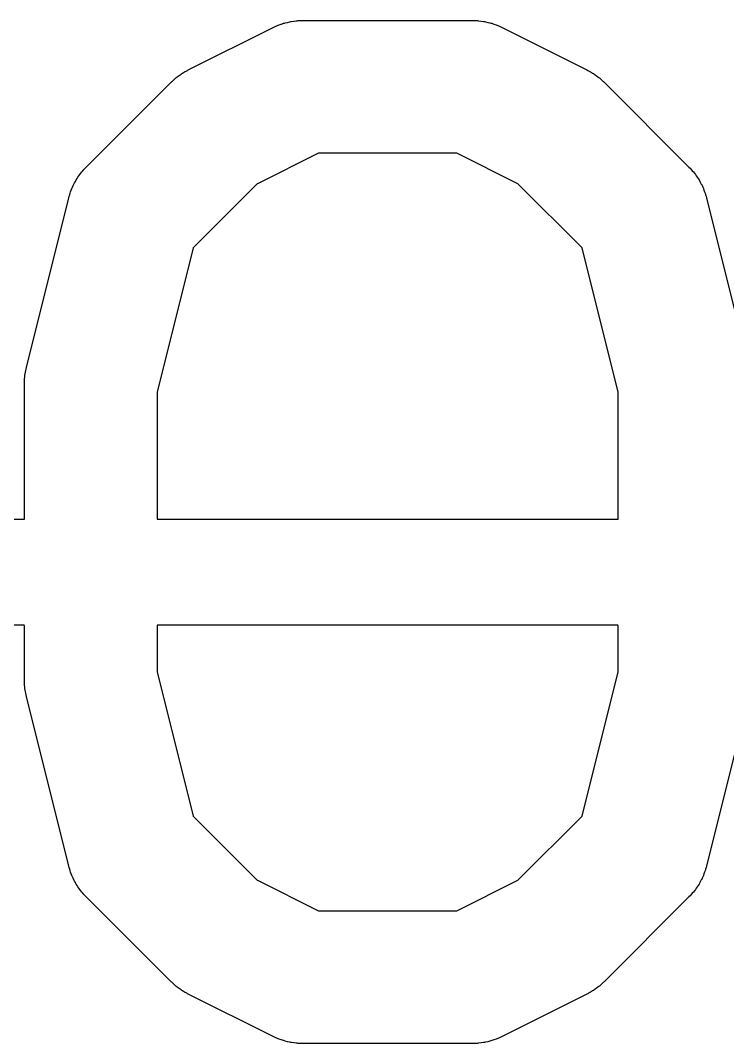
# Model space of a CAD drawing. Header units: metres. Extents: x 89 to 153, y -105 to 4.
# Drawn here: x 109.178 to 109.972, y -103.129 to -101.98 of the extents above; entities that cross this region are included whole.
import ezdxf

# ---------------------------------------------------------------- set-up
doc = ezdxf.new("R2010")
doc.units = ezdxf.units.M

msp = doc.modelspace()

# ---------------------------------------------------------------- linework, layer by layer
for points in [[(108.9038, -102.5405), (109.1823, -102.5405), (109.1824, -102.5405), (109.1824, -102.5405), (109.1824, -102.5405), (109.1824, -102.5405), (109.1824, -102.5405), (109.1824, -102.5405), (109.1824, -102.5405), (109.1824, -102.5405), (109.1824, -102.5405), (109.1824, -102.5405), (109.1824, -102.5405), (109.1824, -102.5405), (109.1824, -102.5405), (109.1825, -102.5405), (109.1825, -102.5405), (109.1825, -102.5405), (109.1825, -102.5405), (109.1825, -102.5404), (109.1825, -102.5404), (109.1825, -102.5404), (109.1825, -102.5404), (109.1825, -102.5404), (109.1825, -102.5404), (109.1825, -102.5404), (109.1825, -102.5404), (109.1825, -102.5404), (109.1826, -102.5404), (109.1826, -102.5404), (109.1826, -102.5404), (109.1826, -102.5404), (109.1826, -102.5404), (109.1826, -102.5404), (109.1826, -102.5404), (109.1826, -102.5404), (109.1826, -102.5404), (109.1826, -102.5404), (109.1826, -102.5404), (109.1826, -102.5404), (109.1826, -102.5404), (109.1826, -102.5404), (109.1827, -102.5404), (109.1827, -102.5404), (109.1827, -102.5404), (109.1827, -102.5403), (109.1827, -102.5403), (109.1827, -102.5403), (109.1827, -102.5403), (109.1827, -102.5403), (109.1827, -102.5403), (109.1827, -102.5403), (109.1827, -102.5403), (109.1827, -102.5403), (109.1827, -102.5403), (109.1827, -102.5403), (109.1827, -102.5403), (109.1827, -102.5403), (109.1827, -102.5403), (109.1827, -102.5403), (109.1828, -102.5403), (109.1828, -102.5402), (109.1828, -102.5402), (109.1828, -102.5402), (109.1828, -102.5402), (109.1828, -102.5402), (109.1828, -102.5402), (109.1828, -102.5402), (109.1828, -102.5402), (109.1828, -102.5402), (109.1828, -102.5402), (109.1828, -102.5402), (109.1828, -102.5402), (109.1828, -102.5402), (109.1828, -102.5402), (109.1828, -102.5401), (109.1828, -102.5401), (109.1828, -102.5401), (109.1828, -102.5401), (109.1828, -102.5401), (109.1828, -102.5401), (109.1828, -102.5401), (109.1828, -102.5401), (109.1828, -102.5401), (109.1828, -102.5401), (109.1828, -102.5401), (109.1828, -102.5401), (109.1828, -102.5401), (109.1828, -102.54), (109.1828, -102.54), (109.1828, -102.54), (109.1828, -102.54), (109.1828, -102.54), (109.1828, -102.54), (109.1828, -102.54), (109.1828, -102.54), (109.1828, -102.54), (109.1828, -102.54), (109.1828, -102.54), (109.1828, -102.3882), (109.1829, -102.3864), (109.1829, -102.3863), (109.1829, -102.3863), (109.1829, -102.3863), (109.1829, -102.3863), (109.1829, -102.3863), (109.1829, -102.3863), (109.1829, -102.3845), (109.1831, -102.3827), (109.1831, -102.3827), (109.1831, -102.3827), (109.1831, -102.3827), (109.1831, -102.3827), (109.1831, -102.3827), (109.1831, -102.3827), (109.1832, -102.3808), (109.1835, -102.3791), (109.1835, -102.3791), (109.1835, -102.3791), (109.1835, -102.3791), (109.1835, -102.379), (109.1835, -102.379), (109.1835, -102.379), (109.1836, -102.3772), (109.184, -102.3754), (109.184, -102.3754), (109.184, -102.3754), (109.184, -102.3754), (109.184, -102.3754), (109.184, -102.3754), (109.184, -102.3754), (109.1843, -102.3736), (109.1847, -102.3719), (109.1847, -102.3719), (109.1847, -102.3719), (109.1847, -102.3719), (109.1847, -102.3718), (109.1847, -102.3718), (109.1847, -102.3718), (109.1851, -102.3701), (109.2327, -102.1796), (109.2332, -102.1778), (109.2332, -102.1778), (109.2332, -102.1778), (109.2332, -102.1778), (109.2332, -102.1778), (109.2332, -102.1778), (109.2332, -102.1778), (109.2337, -102.176), (109.2343, -102.1743), (109.2343, -102.1743), (109.2343, -102.1743), (109.2343, -102.1743), (109.2343, -102.1743), (109.2343, -102.1743), (109.2343, -102.1743), (109.2348, -102.1726), (109.2355, -102.1709), (109.2355, -102.1709), (109.2355, -102.1709), (109.2355, -102.1709), (109.2355, -102.1709), (109.2355, -102.1709), (109.2355, -102.1709), (109.2361, -102.1692), (109.2369, -102.1675), (109.2369, -102.1675), (109.2369, -102.1675), (109.2369, -102.1675), (109.2369, -102.1675), (109.2369, -102.1675), (109.2369, -102.1675), (109.2376, -102.1658), (109.2385, -102.1642), (109.2385, -102.1642), (109.2385, -102.1642), (109.2385, -102.1642), (109.2385, -102.1642), (109.2385, -102.1642), (109.2385, -102.1642), (109.2393, -102.1625), (109.2402, -102.161), (109.2402, -102.161), (109.2402, -102.161), (109.2402, -102.161), (109.2402, -102.161), (109.2402, -102.161), (109.2402, -102.161), (109.2411, -102.1594), (109.2421, -102.1579), (109.2421, -102.1579), (109.2421, -102.1579), (109.2421, -102.1578), (109.2421, -102.1578), (109.2421, -102.1578), (109.2421, -102.1578), (109.243, -102.1563), (109.2441, -102.1548), (109.2441, -102.1548), (109.2441, -102.1548), (109.2441, -102.1548), (109.2441, -102.1548), (109.2441, -102.1548), (109.2441, -102.1548), (109.2451, -102.1533), (109.2463, -102.1519), (109.2463, -102.1519), (109.2463, -102.1519), (109.2463, -102.1519), (109.2463, -102.1519), (109.2463, -102.1519), (109.2463, -102.1519), (109.2474, -102.1504), (109.2486, -102.1491), (109.2486, -102.1491), (109.2486, -102.1491), (109.2486, -102.149), (109.2486, -102.149), (109.2486, -102.149), (109.2486, -102.149), (109.2497, -102.1476), (109.251, -102.1463), (109.251, -102.1463), (109.251, -102.1463), (109.2511, -102.1463), (109.2511, -102.1463), (109.2511, -102.1463), (109.2511, -102.1463), (109.2523, -102.145), (109.3475, -102.0497), (109.3483, -102.0491), (109.3483, -102.0491), (109.3483, -102.0491), (109.3483, -102.0491), (109.3483, -102.0491), (109.3483, -102.049), (109.3483, -102.049), (109.3483, -102.049), (109.349, -102.0483), (109.351, -102.0466), (109.351, -102.0466), (109.351, -102.0466), (109.351, -102.0466), (109.351, -102.0466), (109.351, -102.0466), (109.351, -102.0466), (109.353, -102.0448), (109.3538, -102.0442), (109.3538, -102.0442), (109.3538, -102.0442), (109.3538, -102.0442), (109.3538, -102.0442), (109.3538, -102.0442), (109.3538, -102.0442), (109.3538, -102.0442), (109.3545, -102.0436), (109.3567, -102.042), (109.3567, -102.042), (109.3567, -102.042), (109.3567, -102.042), (109.3567, -102.042), (109.3567, -102.042), (109.3567, -102.042), (109.3588, -102.0405), (109.3597, -102.04), (109.3597, -102.0399), (109.3597, -102.0399), (109.3597, -102.0399), (109.3597, -102.0399), (109.3597, -102.0399), (109.3597, -102.0399), (109.3597, -102.0399), (109.3605, -102.0394), (109.3628, -102.0381), (109.3628, -102.0381), (109.3628, -102.0381), (109.3628, -102.0381), (109.3628, -102.0381), (109.3628, -102.0381), (109.3628, -102.0381), (109.3651, -102.0367), (109.366, -102.0363), (109.366, -102.0363), (109.366, -102.0363), (109.366, -102.0363), (109.366, -102.0363), (109.366, -102.0363), (109.366, -102.0363), (109.366, -102.0363), (109.3669, -102.0358), (109.4621, -101.9882), (109.4646, -101.9871), (109.4646, -101.9871), (109.4646, -101.9871), (109.4646, -101.9871), (109.4646, -101.9871), (109.4646, -101.9871), (109.4646, -101.9871), (109.467, -101.986), (109.4679, -101.9856), (109.4679, -101.9856), (109.4679, -101.9856), (109.4679, -101.9856), (109.4679, -101.9856), (109.4679, -101.9856), (109.4679, -101.9856), (109.4679, -101.9856), (109.4688, -101.9852), (109.4713, -101.9844), (109.4713, -101.9844), (109.4713, -101.9844), (109.4713, -101.9844), (109.4714, -101.9844), (109.4714, -101.9844), (109.4714, -101.9844), (109.4738, -101.9835), (109.4748, -101.9832), (109.4748, -101.9832), (109.4748, -101.9832), (109.4748, -101.9832), (109.4748, -101.9832), (109.4748, -101.9832), (109.4748, -101.9832), (109.4748, -101.9832), (109.4758, -101.9829), (109.4784, -101.9824), (109.4784, -101.9824), (109.4784, -101.9824), (109.4784, -101.9824), (109.4784, -101.9824), (109.4784, -101.9824), (109.4784, -101.9824), (109.4809, -101.9817), (109.4819, -101.9816), (109.4819, -101.9816), (109.4819, -101.9816), (109.4819, -101.9816), (109.4819, -101.9816), (109.4819, -101.9816), (109.4819, -101.9816), (109.482, -101.9816), (109.4829, -101.9813), (109.4855, -101.981), (109.4856, -101.981), (109.4856, -101.981), (109.4856, -101.981), (109.4856, -101.981), (109.4856, -101.981), (109.4856, -101.981), (109.4882, -101.9806), (109.4892, -101.9806), (109.4892, -101.9806), (109.4892, -101.9806), (109.4892, -101.9806), (109.4892, -101.9806), (109.4892, -101.9806), (109.4892, -101.9806), (109.4892, -101.9806), (109.4902, -101.9805), (109.4928, -101.9804), (109.4928, -101.9804), (109.4928, -101.9804), (109.4928, -101.9804), (109.4928, -101.9804), (109.4928, -101.9804), (109.4928, -101.9804), (109.4955, -101.9803), (109.6859, -101.9803), (109.6886, -101.9804), (109.6886, -101.9804), (109.6886, -101.9804), (109.6886, -101.9804), (109.6886, -101.9804), (109.6886, -101.9804), (109.6886, -101.9804), (109.6912, -101.9805), (109.6922, -101.9806), (109.6922, -101.9806), (109.6922, -101.9806), (109.6922, -101.9806), (109.6922, -101.9806), (109.6923, -101.9806), (109.6923, -101.9806), (109.6923, -101.9806), (109.6933, -101.9806), (109.6959, -101.981), (109.6959, -101.981), (109.6959, -101.981), (109.6959, -101.981), (109.6959, -101.981), (109.6959, -101.981), (109.6959, -101.981), (109.6985, -101.9813), (109.6995, -101.9816), (109.6995, -101.9816), (109.6995, -101.9816), (109.6995, -101.9816), (109.6995, -101.9816), (109.6995, -101.9816), (109.6995, -101.9816), (109.6995, -101.9816), (109.7005, -101.9817), (109.7031, -101.9824), (109.7031, -101.9824), (109.7031, -101.9824), (109.7031, -101.9824), (109.7031, -101.9824), (109.7031, -101.9824), (109.7031, -101.9824), (109.7056, -101.9829), (109.7066, -101.9832), (109.7066, -101.9832), (109.7066, -101.9832), (109.7066, -101.9832), (109.7066, -101.9832), (109.7066, -101.9832), (109.7066, -101.9832), (109.7066, -101.9832), (109.7076, -101.9835), (109.7101, -101.9844), (109.7101, -101.9844), (109.7101, -101.9844), (109.7101, -101.9844), (109.7101, -101.9844), (109.7101, -101.9844), (109.7101, -101.9844), (109.7126, -101.9852), (109.7135, -101.9856), (109.7135, -101.9856), (109.7135, -101.9856), (109.7135, -101.9856), (109.7135, -101.9856), (109.7135, -101.9856), (109.7135, -101.9856), (109.7135, -101.9856), (109.7145, -101.986), (109.7169, -101.9871), (109.7169, -101.9871), (109.7169, -101.9871), (109.7169, -101.9871), (109.7169, -101.9871), (109.7169, -101.9871), (109.7169, -101.9871), (109.7193, -101.9882), (109.8145, -102.0358), (109.8154, -102.0363), (109.8154, -102.0363), (109.8154, -102.0363), (109.8154, -102.0363), (109.8154, -102.0363), (109.8154, -102.0363), (109.8154, -102.0363), (109.8154, -102.0363), (109.8163, -102.0367), (109.8186, -102.0381), (109.8186, -102.0381), (109.8186, -102.0381), (109.8186, -102.0381), (109.8186, -102.0381), (109.8186, -102.0381), (109.8186, -102.0381), (109.8209, -102.0394), (109.8217, -102.0399), (109.8217, -102.0399), (109.8217, -102.0399), (109.8217, -102.0399), (109.8217, -102.0399), (109.8217, -102.0399), (109.8217, -102.0399), (109.8217, -102.04), (109.8226, -102.0405), (109.8247, -102.042), (109.8247, -102.042), (109.8247, -102.042), (109.8247, -102.042), (109.8247, -102.042), (109.8247, -102.042), (109.8247, -102.042), (109.8269, -102.0436), (109.8276, -102.0442), (109.8277, -102.0442), (109.8277, -102.0442), (109.8277, -102.0442), (109.8277, -102.0442), (109.8277, -102.0442), (109.8277, -102.0442), (109.8277, -102.0442), (109.8285, -102.0448), (109.8304, -102.0466), (109.8304, -102.0466), (109.8304, -102.0466), (109.8304, -102.0466), (109.8304, -102.0466), (109.8304, -102.0466), (109.8304, -102.0466), (109.8324, -102.0483), (109.8331, -102.049), (109.8331, -102.049), (109.8331, -102.049), (109.8331, -102.0491), (109.8331, -102.0491), (109.8331, -102.0491), (109.8331, -102.0491), (109.8332, -102.0491), (109.8339, -102.0497), (109.9291, -102.145), (109.9304, -102.1463), (109.9304, -102.1463), (109.9304, -102.1463), (109.9304, -102.1463), (109.9304, -102.1463), (109.9304, -102.1463), (109.9304, -102.1463), (109.9317, -102.1476), (109.9328, -102.149), (109.9328, -102.149), (109.9328, -102.149), (109.9328, -102.149), (109.9328, -102.1491), (109.9328, -102.1491), (109.9328, -102.1491), (109.934, -102.1504), (109.9351, -102.1519), (109.9351, -102.1519), (109.9351, -102.1519), (109.9351, -102.1519), (109.9351, -102.1519), (109.9351, -102.1519), (109.9352, -102.1519), (109.9363, -102.1533), (109.9373, -102.1548), (109.9373, -102.1548), (109.9373, -102.1548), (109.9373, -102.1548), (109.9373, -102.1548), (109.9373, -102.1548), (109.9373, -102.1548), (109.9384, -102.1563), (109.9393, -102.1578), (109.9393, -102.1578), (109.9393, -102.1578), (109.9394, -102.1578), (109.9394, -102.1579), (109.9394, -102.1579), (109.9394, -102.1579), (109.9404, -102.1594), (109.9412, -102.161), (109.9412, -102.161), (109.9412, -102.161), (109.9412, -102.161), (109.9412, -102.161), (109.9412, -102.161), (109.9412, -102.161), (109.9422, -102.1625), (109.9429, -102.1642), (109.943, -102.1642), (109.943, -102.1642), (109.943, -102.1642), (109.943, -102.1642), (109.943, -102.1642), (109.943, -102.1642), (109.9438, -102.1658), (109.9445, -102.1675), (109.9445, -102.1675), (109.9445, -102.1675), (109.9445, -102.1675), (109.9445, -102.1675), (109.9445, -102.1675), (109.9445, -102.1675), (109.9453, -102.1692), (109.9459, -102.1709), (109.9459, -102.1709), (109.9459, -102.1709), (109.9459, -102.1709), (109.9459, -102.1709), (109.9459, -102.1709), (109.9459, -102.1709), (109.9466, -102.1726), (109.9471, -102.1743), (109.9471, -102.1743), (109.9471, -102.1743), (109.9471, -102.1743), (109.9471, -102.1743), (109.9471, -102.1743), (109.9471, -102.1743), (109.9478, -102.176), (109.9482, -102.1778), (109.9482, -102.1778), (109.9482, -102.1778), (109.9482, -102.1778), (109.9482, -102.1778), (109.9482, -102.1778), (109.9482, -102.1778), (109.9487, -102.1796), (109.9964, -102.3701)], [(109.3319, -102.3973), (109.3319, -102.3973), (109.3319, -102.3973), (109.3319, -102.3973), (109.3319, -102.3973), (109.3319, -102.3973), (109.3319, -102.3973), (109.3319, -102.3973), (109.3319, -102.3974), (109.3319, -102.3974), (109.3319, -102.3974), (109.3319, -102.3974), (109.3319, -102.3974), (109.3319, -102.54), (109.3319, -102.54), (109.3319, -102.54), (109.3319, -102.54), (109.3319, -102.54), (109.3319, -102.54), (109.3319, -102.54), (109.3319, -102.54), (109.3319, -102.54), (109.3319, -102.54), (109.3319, -102.54), (109.3319, -102.5401), (109.3319, -102.5401), (109.3319, -102.5401), (109.3319, -102.5401), (109.3319, -102.5401), (109.3319, -102.5401), (109.3319, -102.5401), (109.3319, -102.5401), (109.3319, -102.5401), (109.3319, -102.5401), (109.3319, -102.5401), (109.3319, -102.5401), (109.332, -102.5401), (109.332, -102.5402), (109.332, -102.5402), (109.332, -102.5402), (109.332, -102.5402), (109.332, -102.5402), (109.332, -102.5402), (109.332, -102.5402), (109.332, -102.5402), (109.332, -102.5402), (109.332, -102.5402), (109.332, -102.5402), (109.332, -102.5402), (109.332, -102.5402), (109.332, -102.5402), (109.332, -102.5403), (109.332, -102.5403), (109.332, -102.5403), (109.332, -102.5403), (109.332, -102.5403), (109.332, -102.5403), (109.332, -102.5403), (109.332, -102.5403), (109.332, -102.5403), (109.3321, -102.5403), (109.3321, -102.5403), (109.3321, -102.5403), (109.3321, -102.5403), (109.3321, -102.5403), (109.3321, -102.5403), (109.3321, -102.5403), (109.3321, -102.5404), (109.3321, -102.5404), (109.3321, -102.5404), (109.3321, -102.5404), (109.3321, -102.5404), (109.3321, -102.5404), (109.3321, -102.5404), (109.3321, -102.5404), (109.3322, -102.5404), (109.3322, -102.5404), (109.3322, -102.5404), (109.3322, -102.5404), (109.3322, -102.5404), (109.3322, -102.5404), (109.3322, -102.5404), (109.3322, -102.5404), (109.3322, -102.5404), (109.3322, -102.5404), (109.3322, -102.5404), (109.3322, -102.5404), (109.3322, -102.5404), (109.3323, -102.5404), (109.3323, -102.5404), (109.3323, -102.5404), (109.3323, -102.5404), (109.3323, -102.5404), (109.3323, -102.5405), (109.3323, -102.5405), (109.3323, -102.5405), (109.3323, -102.5405), (109.3323, -102.5405), (109.3323, -102.5405), (109.3323, -102.5405), (109.3323, -102.5405), (109.3323, -102.5405), (109.3324, -102.5405), (109.3324, -102.5405), (109.3324, -102.5405), (109.3324, -102.5405), (109.3324, -102.5405), (109.3324, -102.5405), (109.3324, -102.5405), (109.3324, -102.5405), (109.3324, -102.5405), (109.849, -102.5405), (109.849, -102.5405), (109.849, -102.5405), (109.849, -102.5405), (109.849, -102.5405), (109.849, -102.5405), (109.8491, -102.5405), (109.8491, -102.5405), (109.8491, -102.5405), (109.8491, -102.5405), (109.8491, -102.5405), (109.8491, -102.5405), (109.8491, -102.5405), (109.8491, -102.5405), (109.8491, -102.5405), (109.8491, -102.5405), (109.8491, -102.5405), (109.8491, -102.5405), (109.8492, -102.5404), (109.8492, -102.5404), (109.8492, -102.5404), (109.8492, -102.5404), (109.8492, -102.5404), (109.8492, -102.5404), (109.8492, -102.5404), (109.8492, -102.5404), (109.8492, -102.5404), (109.8492, -102.5404), (109.8492, -102.5404), (109.8492, -102.5404), (109.8492, -102.5404), (109.8492, -102.5404), (109.8493, -102.5404), (109.8493, -102.5404), (109.8493, -102.5404), (109.8493, -102.5404), (109.8493, -102.5404), (109.8493, -102.5404), (109.8493, -102.5404), (109.8493, -102.5404), (109.8493, -102.5404), (109.8493, -102.5404), (109.8493, -102.5404), (109.8493, -102.5404), (109.8493, -102.5403), (109.8493, -102.5403), (109.8493, -102.5403), (109.8494, -102.5403), (109.8494, -102.5403), (109.8494, -102.5403), (109.8494, -102.5403), (109.8494, -102.5403), (109.8494, -102.5403), (109.8494, -102.5403), (109.8494, -102.5403), (109.8494, -102.5403), (109.8494, -102.5403), (109.8494, -102.5403), (109.8494, -102.5403), (109.8494, -102.5403), (109.8494, -102.5402), (109.8494, -102.5402), (109.8494, -102.5402), (109.8494, -102.5402), (109.8494, -102.5402), (109.8494, -102.5402), (109.8495, -102.5402), (109.8495, -102.5402), (109.8495, -102.5402), (109.8495, -102.5402), (109.8495, -102.5402), (109.8495, -102.5402), (109.8495, -102.5402), (109.8495, -102.5402), (109.8495, -102.5401), (109.8495, -102.5401), (109.8495, -102.5401), (109.8495, -102.5401), (109.8495, -102.5401), (109.8495, -102.5401), (109.8495, -102.5401), (109.8495, -102.5401), (109.8495, -102.5401), (109.8495, -102.5401), (109.8495, -102.5401), (109.8495, -102.5401), (109.8495, -102.5401), (109.8495, -102.54), (109.8495, -102.54), (109.8495, -102.54), (109.8495, -102.54), (109.8495, -102.54), (109.8495, -102.54), (109.8495, -102.54), (109.8495, -102.54), (109.8495, -102.54), (109.8495, -102.54), (109.8495, -102.54), (109.8495, -102.3974), (109.8495, -102.3974), (109.8495, -102.3974), (109.8495, -102.3974), (109.8495, -102.3974), (109.8495, -102.3973), (109.8495, -102.3973), (109.8495, -102.3973), (109.8495, -102.3973), (109.8495, -102.3973), (109.8495, -102.3973), (109.8495, -102.3973), (109.8495, -102.3973), (109.8495, -102.3973), (109.8092, -102.2359), (109.8092, -102.2359), (109.8092, -102.2359), (109.8092, -102.2359), (109.8092, -102.2359), (109.8091, -102.2359), (109.8091, -102.2359), (109.8091, -102.2359), (109.8091, -102.2359), (109.8091, -102.2359), (109.8091, -102.2359), (109.8091, -102.2358), (109.8091, -102.2358), (109.8091, -102.2358), (109.8091, -102.2358), (109.8091, -102.2358), (109.8091, -102.2358), (109.8091, -102.2358), (109.8091, -102.2358), (109.8091, -102.2358), (109.8091, -102.2358), (109.8091, -102.2358), (109.8091, -102.2358), (109.8091, -102.2358), (109.8091, -102.2358), (109.8091, -102.2358), (109.8091, -102.2357), (109.8091, -102.2357), (109.8091, -102.2357), (109.8091, -102.2357), (109.8091, -102.2357), (109.8091, -102.2357), (109.809, -102.2357), (109.809, -102.2357), (109.809, -102.2357), (109.809, -102.2357), (109.809, -102.2357), (109.809, -102.2357), (109.7371, -102.1638), (109.7371, -102.1637), (109.7371, -102.1637), (109.7371, -102.1637), (109.7371, -102.1637), (109.7371, -102.1637), (109.7371, -102.1637), (109.7371, -102.1637), (109.737, -102.1637), (109.737, -102.1637), (109.737, -102.1637), (109.737, -102.1637), (109.737, -102.1637), (109.737, -102.1637), (109.737, -102.1637), (109.737, -102.1637), (109.737, -102.1637), (109.737, -102.1637), (109.737, -102.1637), (109.737, -102.1637), (109.6685, -102.1294), (109.6685, -102.1294), (109.6685, -102.1294), (109.6684, -102.1294), (109.6684, -102.1294), (109.6684, -102.1294), (109.6684, -102.1294), (109.6684, -102.1294), (109.6684, -102.1294), (109.6684, -102.1294), (109.6684, -102.1294), (109.6684, -102.1294), (109.6684, -102.1294), (109.6684, -102.1294), (109.6684, -102.1294), (109.6684, -102.1294), (109.6684, -102.1294), (109.6683, -102.1294), (109.6683, -102.1294), (109.6683, -102.1294), (109.6683, -102.1294), (109.6683, -102.1294), (109.6683, -102.1294), (109.6683, -102.1294), (109.6683, -102.1294), (109.6683, -102.1294), (109.6683, -102.1294), (109.6683, -102.1294), (109.6683, -102.1294), (109.6682, -102.1294), (109.6682, -102.1294), (109.6682, -102.1294), (109.5132, -102.1294), (109.5132, -102.1294), (109.5132, -102.1294), (109.5132, -102.1294), (109.5132, -102.1294), (109.5132, -102.1294), (109.5131, -102.1294), (109.5131, -102.1294), (109.5131, -102.1294), (109.5131, -102.1294), (109.5131, -102.1294), (109.5131, -102.1294), (109.5131, -102.1294), (109.5131, -102.1294), (109.5131, -102.1294), (109.5131, -102.1294), (109.5131, -102.1294), (109.5131, -102.1294), (109.5131, -102.1294), (109.5131, -102.1294), (109.513, -102.1294), (109.513, -102.1294), (109.513, -102.1294), (109.513, -102.1294), (109.513, -102.1294), (109.513, -102.1294), (109.513, -102.1294), (109.513, -102.1294), (109.513, -102.1294), (109.513, -102.1294), (109.513, -102.1294), (109.513, -102.1294), (109.4445, -102.1637), (109.4445, -102.1637), (109.4445, -102.1637), (109.4444, -102.1637), (109.4444, -102.1637), (109.4444, -102.1637), (109.4444, -102.1637), (109.4444, -102.1637), (109.4444, -102.1637), (109.4444, -102.1637), (109.4444, -102.1637), (109.4444, -102.1637), (109.4444, -102.1637), (109.4444, -102.1637), (109.4444, -102.1637), (109.4444, -102.1637), (109.4444, -102.1637), (109.4443, -102.1637), (109.4443, -102.1637), (109.4443, -102.1638), (109.3724, -102.2357), (109.3724, -102.2357), (109.3724, -102.2357), (109.3724, -102.2357), (109.3724, -102.2357), (109.3724, -102.2357), (109.3724, -102.2357), (109.3724, -102.2357), (109.3724, -102.2357), (109.3724, -102.2357), (109.3724, -102.2357), (109.3724, -102.2357), (109.3723, -102.2358), (109.3723, -102.2358), (109.3723, -102.2358), (109.3723, -102.2358), (109.3723, -102.2358), (109.3723, -102.2358), (109.3723, -102.2358), (109.3723, -102.2358), (109.3723, -102.2358), (109.3723, -102.2358), (109.3723, -102.2358), (109.3723, -102.2358), (109.3723, -102.2358), (109.3723, -102.2358), (109.3723, -102.2358), (109.3723, -102.2359), (109.3723, -102.2359), (109.3723, -102.2359), (109.3723, -102.2359), (109.3723, -102.2359), (109.3723, -102.2359), (109.3723, -102.2359), (109.3723, -102.2359), (109.3723, -102.2359), (109.3723, -102.2359), (109.3723, -102.2359), (109.3319, -102.3973), (109.3319, -102.3973)], [(109.9964, -102.7396), (109.9487, -102.93), (109.9482, -102.9318), (109.9482, -102.9318), (109.9482, -102.9318), (109.9482, -102.9318), (109.9482, -102.9318), (109.9482, -102.9318), (109.9482, -102.9318), (109.9478, -102.9336), (109.9471, -102.9353), (109.9471, -102.9353), (109.9471, -102.9353), (109.9471, -102.9353), (109.9471, -102.9353), (109.9471, -102.9353), (109.9471, -102.9353), (109.9466, -102.937), (109.9459, -102.9387), (109.9459, -102.9387), (109.9459, -102.9387), (109.9459, -102.9387), (109.9459, -102.9388), (109.9459, -102.9388), (109.9459, -102.9388), (109.9453, -102.9405), (109.9445, -102.9421), (109.9445, -102.9421), (109.9445, -102.9421), (109.9445, -102.9421), (109.9445, -102.9421), (109.9445, -102.9421), (109.9445, -102.9421), (109.9438, -102.9438), (109.943, -102.9454), (109.943, -102.9454), (109.943, -102.9454), (109.943, -102.9454), (109.943, -102.9454), (109.943, -102.9454), (109.9429, -102.9454), (109.9422, -102.9471), (109.9412, -102.9486), (109.9412, -102.9486), (109.9412, -102.9486), (109.9412, -102.9487), (109.9412, -102.9487), (109.9412, -102.9487), (109.9412, -102.9487), (109.9404, -102.9503), (109.9394, -102.9518), (109.9394, -102.9518), (109.9394, -102.9518), (109.9394, -102.9518), (109.9393, -102.9518), (109.9393, -102.9518), (109.9393, -102.9518), (109.9384, -102.9534), (109.9373, -102.9548), (109.9373, -102.9548), (109.9373, -102.9548), (109.9373, -102.9548), (109.9373, -102.9548), (109.9373, -102.9548), (109.9373, -102.9548), (109.9363, -102.9563), (109.9352, -102.9578), (109.9351, -102.9578), (109.9351, -102.9578), (109.9351, -102.9578), (109.9351, -102.9578), (109.9351, -102.9578), (109.9351, -102.9578), (109.934, -102.9592), (109.9328, -102.9606), (109.9328, -102.9606), (109.9328, -102.9606), (109.9328, -102.9606), (109.9328, -102.9606), (109.9328, -102.9606), (109.9328, -102.9606), (109.9317, -102.962), (109.9304, -102.9633), (109.9304, -102.9633), (109.9304, -102.9633), (109.9304, -102.9633), (109.9304, -102.9633), (109.9304, -102.9633), (109.9304, -102.9633), (109.9291, -102.9647), (109.8339, -103.0599), (109.8332, -103.0606), (109.8331, -103.0606), (109.8331, -103.0606), (109.8331, -103.0606), (109.8331, -103.0606), (109.8331, -103.0606), (109.8331, -103.0606), (109.8331, -103.0606), (109.8324, -103.0613), (109.8304, -103.063), (109.8304, -103.063), (109.8304, -103.063), (109.8304, -103.063), (109.8304, -103.063), (109.8304, -103.063), (109.8304, -103.063), (109.8285, -103.0648), (109.8277, -103.0654), (109.8277, -103.0654), (109.8277, -103.0654), (109.8277, -103.0654), (109.8277, -103.0654), (109.8277, -103.0654), (109.8277, -103.0654), (109.8276, -103.0654), (109.8269, -103.0661), (109.8247, -103.0676), (109.8247, -103.0676), (109.8247, -103.0676), (109.8247, -103.0676), (109.8247, -103.0676), (109.8247, -103.0676), (109.8247, -103.0676), (109.8226, -103.0692), (109.8217, -103.0697), (109.8217, -103.0697), (109.8217, -103.0697), (109.8217, -103.0697), (109.8217, -103.0697), (109.8217, -103.0697), (109.8217, -103.0697), (109.8217, -103.0697), (109.8209, -103.0703), (109.8186, -103.0716), (109.8186, -103.0716), (109.8186, -103.0716), (109.8186, -103.0716), (109.8186, -103.0716), (109.8186, -103.0716), (109.8186, -103.0716), (109.8163, -103.0729), (109.8154, -103.0734), (109.8154, -103.0734), (109.8154, -103.0734), (109.8154, -103.0734), (109.8154, -103.0734), (109.8154, -103.0734), (109.8154, -103.0734), (109.8154, -103.0734), (109.8145, -103.0739), (109.7193, -103.1215), (109.7169, -103.1225), (109.7169, -103.1226), (109.7169, -103.1226), (109.7169, -103.1226), (109.7169, -103.1226), (109.7169, -103.1226), (109.7169, -103.1226), (109.7145, -103.1237), (109.7135, -103.124), (109.7135, -103.124), (109.7135, -103.124), (109.7135, -103.124), (109.7135, -103.124), (109.7135, -103.124), (109.7135, -103.124), (109.7135, -103.124), (109.7126, -103.1244), (109.7101, -103.1253), (109.7101, -103.1253), (109.7101, -103.1253), (109.7101, -103.1253), (109.7101, -103.1253), (109.7101, -103.1253), (109.7101, -103.1253), (109.7076, -103.1261), (109.7066, -103.1264), (109.7066, -103.1264), (109.7066, -103.1264), (109.7066, -103.1264), (109.7066, -103.1264), (109.7066, -103.1264), (109.7066, -103.1264), (109.7066, -103.1264), (109.7056, -103.1267), (109.7031, -103.1273), (109.7031, -103.1273), (109.7031, -103.1273), (109.7031, -103.1273), (109.7031, -103.1273), (109.7031, -103.1273), (109.7031, -103.1273), (109.7005, -103.1279), (109.6995, -103.1281), (109.6995, -103.1281), (109.6995, -103.1281), (109.6995, -103.1281), (109.6995, -103.1281), (109.6995, -103.1281), (109.6995, -103.1281), (109.6995, -103.1281), (109.6985, -103.1283), (109.6959, -103.1286), (109.6959, -103.1286), (109.6959, -103.1286), (109.6959, -103.1286), (109.6959, -103.1286), (109.6959, -103.1286), (109.6959, -103.1286), (109.6933, -103.129), (109.6923, -103.129), (109.6923, -103.129), (109.6923, -103.129), (109.6922, -103.129), (109.6922, -103.129), (109.6922, -103.129), (109.6922, -103.129), (109.6922, -103.129), (109.6912, -103.1292), (109.6886, -103.1292), (109.6886, -103.1292), (109.6886, -103.1292), (109.6886, -103.1292), (109.6886, -103.1292), (109.6886, -103.1292), (109.6886, -103.1292), (109.6859, -103.1294), (109.4955, -103.1294), (109.4928, -103.1292), (109.4928, -103.1292), (109.4928, -103.1292), (109.4928, -103.1292), (109.4928, -103.1292), (109.4928, -103.1292), (109.4928, -103.1292), (109.4902, -103.1292), (109.4892, -103.129), (109.4892, -103.129), (109.4892, -103.129), (109.4892, -103.129), (109.4892, -103.129), (109.4892, -103.129), (109.4892, -103.129), (109.4892, -103.129), (109.4882, -103.129), (109.4856, -103.1286), (109.4856, -103.1286), (109.4856, -103.1286), (109.4856, -103.1286), (109.4856, -103.1286), (109.4856, -103.1286), (109.4855, -103.1286), (109.4829, -103.1283), (109.482, -103.1281), (109.4819, -103.1281), (109.4819, -103.1281), (109.4819, -103.1281), (109.4819, -103.1281), (109.4819, -103.1281), (109.4819, -103.1281), (109.4819, -103.1281), (109.4809, -103.1279), (109.4784, -103.1273), (109.4784, -103.1273), (109.4784, -103.1273), (109.4784, -103.1273), (109.4784, -103.1273), (109.4784, -103.1273), (109.4784, -103.1273), (109.4758, -103.1267), (109.4748, -103.1264), (109.4748, -103.1264), (109.4748, -103.1264), (109.4748, -103.1264), (109.4748, -103.1264), (109.4748, -103.1264), (109.4748, -103.1264), (109.4748, -103.1264), (109.4738, -103.1261), (109.4714, -103.1253), (109.4714, -103.1253), (109.4714, -103.1253), (109.4713, -103.1253), (109.4713, -103.1253), (109.4713, -103.1253), (109.4713, -103.1253), (109.4688, -103.1244), (109.4679, -103.124), (109.4679, -103.124), (109.4679, -103.124), (109.4679, -103.124), (109.4679, -103.124), (109.4679, -103.124), (109.4679, -103.124), (109.4679, -103.124), (109.467, -103.1237), (109.4646, -103.1226), (109.4646, -103.1226), (109.4646, -103.1226), (109.4646, -103.1226), (109.4646, -103.1226), (109.4646, -103.1226), (109.4646, -103.1225), (109.4621, -103.1215), (109.3669, -103.0739), (109.366, -103.0734), (109.366, -103.0734), (109.366, -103.0734), (109.366, -103.0734), (109.366, -103.0734), (109.366, -103.0734), (109.366, -103.0734), (109.366, -103.0734), (109.3651, -103.0729), (109.3628, -103.0716), (109.3628, -103.0716), (109.3628, -103.0716), (109.3628, -103.0716), (109.3628, -103.0716), (109.3628, -103.0716), (109.3628, -103.0716), (109.3605, -103.0703), (109.3597, -103.0697), (109.3597, -103.0697), (109.3597, -103.0697), (109.3597, -103.0697), (109.3597, -103.0697), (109.3597, -103.0697), (109.3597, -103.0697), (109.3597, -103.0697), (109.3588, -103.0692), (109.3567, -103.0676), (109.3567, -103.0676), (109.3567, -103.0676), (109.3567, -103.0676), (109.3567, -103.0676), (109.3567, -103.0676), (109.3567, -103.0676), (109.3545, -103.0661), (109.3538, -103.0654), (109.3538, -103.0654), (109.3538, -103.0654), (109.3538, -103.0654), (109.3538, -103.0654), (109.3538, -103.0654), (109.3538, -103.0654), (109.3538, -103.0654), (109.353, -103.0648), (109.351, -103.063), (109.351, -103.063), (109.351, -103.063), (109.351, -103.063), (109.351, -103.063), (109.351, -103.063), (109.351, -103.063), (109.349, -103.0613), (109.3483, -103.0606), (109.3483, -103.0606), (109.3483, -103.0606), (109.3483, -103.0606), (109.3483, -103.0606), (109.3483, -103.0606), (109.3483, -103.0606), (109.3483, -103.0606), (109.3475, -103.0599), (109.2523, -102.9647), (109.2511, -102.9633), (109.2511, -102.9633), (109.2511, -102.9633), (109.2511, -102.9633), (109.251, -102.9633), (109.251, -102.9633), (109.251, -102.9633), (109.2497, -102.962), (109.2486, -102.9606), (109.2486, -102.9606), (109.2486, -102.9606), (109.2486, -102.9606), (109.2486, -102.9606), (109.2486, -102.9606), (109.2486, -102.9606), (109.2474, -102.9592), (109.2463, -102.9578), (109.2463, -102.9578), (109.2463, -102.9578), (109.2463, -102.9578), (109.2463, -102.9578), (109.2463, -102.9578), (109.2463, -102.9578), (109.2451, -102.9563), (109.2441, -102.9548), (109.2441, -102.9548), (109.2441, -102.9548), (109.2441, -102.9548), (109.2441, -102.9548), (109.2441, -102.9548), (109.2441, -102.9548), (109.243, -102.9534), (109.2421, -102.9518), (109.2421, -102.9518), (109.2421, -102.9518), (109.2421, -102.9518), (109.2421, -102.9518), (109.2421, -102.9518), (109.2421, -102.9518), (109.2411, -102.9503), (109.2402, -102.9487), (109.2402, -102.9487), (109.2402, -102.9487), (109.2402, -102.9487), (109.2402, -102.9486), (109.2402, -102.9486), (109.2402, -102.9486), (109.2393, -102.9471), (109.2385, -102.9454), (109.2385, -102.9454), (109.2385, -102.9454), (109.2385, -102.9454), (109.2385, -102.9454), (109.2385, -102.9454), (109.2385, -102.9454), (109.2376, -102.9438), (109.2369, -102.9421), (109.2369, -102.9421), (109.2369, -102.9421), (109.2369, -102.9421), (109.2369, -102.9421), (109.2369, -102.9421), (109.2369, -102.9421), (109.2361, -102.9405), (109.2355, -102.9388), (109.2355, -102.9388), (109.2355, -102.9388), (109.2355, -102.9387), (109.2355, -102.9387), (109.2355, -102.9387), (109.2355, -102.9387), (109.2348, -102.937), (109.2343, -102.9353), (109.2343, -102.9353), (109.2343, -102.9353), (109.2343, -102.9353), (109.2343, -102.9353), (109.2343, -102.9353), (109.2343, -102.9353), (109.2337, -102.9336), (109.2332, -102.9318), (109.2332, -102.9318), (109.2332, -102.9318), (109.2332, -102.9318), (109.2332, -102.9318), (109.2332, -102.9318), (109.2332, -102.9318), (109.2327, -102.93), (109.1851, -102.7396), (109.1847, -102.7378), (109.1847, -102.7378), (109.1847, -102.7378), (109.1847, -102.7378), (109.1847, -102.7378), (109.1847, -102.7378), (109.1847, -102.7378), (109.1843, -102.736), (109.184, -102.7342), (109.184, -102.7342), (109.184, -102.7342), (109.184, -102.7342), (109.184, -102.7342), (109.184, -102.7342), (109.184, -102.7342), (109.1836, -102.7324), (109.1835, -102.7306), (109.1835, -102.7306), (109.1835, -102.7306), (109.1835, -102.7306), (109.1835, -102.7306), (109.1835, -102.7306), (109.1835, -102.7306), (109.1832, -102.7288), (109.1831, -102.727), (109.1831, -102.727), (109.1831, -102.727), (109.1831, -102.7269), (109.1831, -102.7269), (109.1831, -102.7269), (109.1831, -102.7269), (109.1829, -102.7251), (109.1829, -102.7233), (109.1829, -102.7233), (109.1829, -102.7233), (109.1829, -102.7233), (109.1829, -102.7233), (109.1829, -102.7233), (109.1829, -102.7233), (109.1828, -102.7215), (109.1828, -102.66), (109.1828, -102.66), (109.1828, -102.66), (109.1828, -102.66), (109.1828, -102.66), (109.1828, -102.66), (109.1828, -102.66), (109.1828, -102.66), (109.1828, -102.66), (109.1828, -102.66), (109.1828, -102.66), (109.1828, -102.6599), (109.1828, -102.6599), (109.1828, -102.6599), (109.1828, -102.6599), (109.1828, -102.6599), (109.1828, -102.6599), (109.1828, -102.6599), (109.1828, -102.6599), (109.1828, -102.6599), (109.1828, -102.6599), (109.1828, -102.6599), (109.1828, -102.6599), (109.1828, -102.6599), (109.1828, -102.6598), (109.1828, -102.6598), (109.1828, -102.6598), (109.1828, -102.6598), (109.1828, -102.6598), (109.1828, -102.6598), (109.1828, -102.6598), (109.1828, -102.6598), (109.1828, -102.6598), (109.1828, -102.6598), (109.1828, -102.6598), (109.1828, -102.6598), (109.1828, -102.6598), (109.1828, -102.6598), (109.1828, -102.6597), (109.1827, -102.6597), (109.1827, -102.6597), (109.1827, -102.6597), (109.1827, -102.6597), (109.1827, -102.6597), (109.1827, -102.6597), (109.1827, -102.6597), (109.1827, -102.6597), (109.1827, -102.6597), (109.1827, -102.6597), (109.1827, -102.6597), (109.1827, -102.6597), (109.1827, -102.6597), (109.1827, -102.6597), (109.1827, -102.6597), (109.1827, -102.6596), (109.1827, -102.6596), (109.1827, -102.6596), (109.1826, -102.6596), (109.1826, -102.6596), (109.1826, -102.6596), (109.1826, -102.6596), (109.1826, -102.6596), (109.1826, -102.6596), (109.1826, -102.6596), (109.1826, -102.6596), (109.1826, -102.6596), (109.1826, -102.6596), (109.1826, -102.6596), (109.1826, -102.6596), (109.1826, -102.6596), (109.1826, -102.6596), (109.1825, -102.6596), (109.1825, -102.6596), (109.1825, -102.6596), (109.1825, -102.6596), (109.1825, -102.6596), (109.1825, -102.6596), (109.1825, -102.6596), (109.1825, -102.6596), (109.1825, -102.6596), (109.1825, -102.6595), (109.1825, -102.6595), (109.1825, -102.6595), (109.1825, -102.6595), (109.1824, -102.6595), (109.1824, -102.6595), (109.1824, -102.6595), (109.1824, -102.6595), (109.1824, -102.6595), (109.1824, -102.6595), (109.1824, -102.6595), (109.1824, -102.6595), (109.1824, -102.6595), (109.1824, -102.6595), (109.1824, -102.6595), (109.1824, -102.6595), (109.1824, -102.6595), (109.1823, -102.6595), (108.9038, -102.6595)], [(109.513, -102.9802), (109.513, -102.9802), (109.513, -102.9802), (109.513, -102.9802), (109.513, -102.9802), (109.513, -102.9802), (109.513, -102.9802), (109.513, -102.9803), (109.513, -102.9803), (109.513, -102.9803), (109.513, -102.9803), (109.5131, -102.9803), (109.5131, -102.9803), (109.5131, -102.9803), (109.5131, -102.9803), (109.5131, -102.9803), (109.5131, -102.9803), (109.5131, -102.9803), (109.5131, -102.9803), (109.5131, -102.9803), (109.5131, -102.9803), (109.5131, -102.9803), (109.5131, -102.9803), (109.5131, -102.9803), (109.5131, -102.9803), (109.5132, -102.9803), (109.5132, -102.9803), (109.5132, -102.9803), (109.5132, -102.9803), (109.5132, -102.9803), (109.5132, -102.9803), (109.6682, -102.9803), (109.6682, -102.9803), (109.6682, -102.9803), (109.6683, -102.9803), (109.6683, -102.9803), (109.6683, -102.9803), (109.6683, -102.9803), (109.6683, -102.9803), (109.6683, -102.9803), (109.6683, -102.9803), (109.6683, -102.9803), (109.6683, -102.9803), (109.6683, -102.9803), (109.6683, -102.9803), (109.6683, -102.9803), (109.6684, -102.9803), (109.6684, -102.9803), (109.6684, -102.9803), (109.6684, -102.9803), (109.6684, -102.9803), (109.6684, -102.9803), (109.6684, -102.9803), (109.6684, -102.9803), (109.6684, -102.9803), (109.6684, -102.9802), (109.6684, -102.9802), (109.6684, -102.9802), (109.6684, -102.9802), (109.6684, -102.9802), (109.6685, -102.9802), (109.6685, -102.9802), (109.6685, -102.9802), (109.737, -102.946), (109.737, -102.946), (109.737, -102.946), (109.737, -102.946), (109.737, -102.946), (109.737, -102.946), (109.737, -102.946), (109.737, -102.946), (109.737, -102.9459), (109.737, -102.9459), (109.737, -102.9459), (109.737, -102.9459), (109.7371, -102.9459), (109.7371, -102.9459), (109.7371, -102.9459), (109.7371, -102.9459), (109.7371, -102.9459), (109.7371, -102.9459), (109.7371, -102.9459), (109.7371, -102.9459), (109.809, -102.874), (109.809, -102.8739), (109.809, -102.8739), (109.809, -102.8739), (109.809, -102.8739), (109.809, -102.8739), (109.8091, -102.8739), (109.8091, -102.8739), (109.8091, -102.8739), (109.8091, -102.8739), (109.8091, -102.8739), (109.8091, -102.8739), (109.8091, -102.8739), (109.8091, -102.8739), (109.8091, -102.8739), (109.8091, -102.8739), (109.8091, -102.8739), (109.8091, -102.8739), (109.8091, -102.8738), (109.8091, -102.8738), (109.8091, -102.8738), (109.8091, -102.8738), (109.8091, -102.8738), (109.8091, -102.8738), (109.8091, -102.8738), (109.8091, -102.8738), (109.8091, -102.8738), (109.8091, -102.8738), (109.8091, -102.8738), (109.8091, -102.8738), (109.8091, -102.8738), (109.8091, -102.8738), (109.8091, -102.8738), (109.8092, -102.8737), (109.8092, -102.8737), (109.8092, -102.8737), (109.8092, -102.8737), (109.8092, -102.8737), (109.8495, -102.7124), (109.8495, -102.7124), (109.8495, -102.7124), (109.8495, -102.7123), (109.8495, -102.7123), (109.8495, -102.7123), (109.8495, -102.7123), (109.8495, -102.7123), (109.8495, -102.7123), (109.8495, -102.7123), (109.8495, -102.7123), (109.8495, -102.7123), (109.8495, -102.7123), (109.8495, -102.7122), (109.8495, -102.66), (109.8495, -102.66), (109.8495, -102.66), (109.8495, -102.66), (109.8495, -102.66), (109.8495, -102.66), (109.8495, -102.66), (109.8495, -102.66), (109.8495, -102.66), (109.8495, -102.66), (109.8495, -102.66), (109.8495, -102.6599), (109.8495, -102.6599), (109.8495, -102.6599), (109.8495, -102.6599), (109.8495, -102.6599), (109.8495, -102.6599), (109.8495, -102.6599), (109.8495, -102.6599), (109.8495, -102.6599), (109.8495, -102.6599), (109.8495, -102.6599), (109.8495, -102.6599), (109.8495, -102.6599), (109.8495, -102.6598), (109.8495, -102.6598), (109.8495, -102.6598), (109.8495, -102.6598), (109.8495, -102.6598), (109.8495, -102.6598), (109.8495, -102.6598), (109.8495, -102.6598), (109.8494, -102.6598), (109.8494, -102.6598), (109.8494, -102.6598), (109.8494, -102.6598), (109.8494, -102.6598), (109.8494, -102.6598), (109.8494, -102.6597), (109.8494, -102.6597), (109.8494, -102.6597), (109.8494, -102.6597), (109.8494, -102.6597), (109.8494, -102.6597), (109.8494, -102.6597), (109.8494, -102.6597), (109.8494, -102.6597), (109.8494, -102.6597), (109.8494, -102.6597), (109.8494, -102.6597), (109.8494, -102.6597), (109.8493, -102.6597), (109.8493, -102.6597), (109.8493, -102.6597), (109.8493, -102.6596), (109.8493, -102.6596), (109.8493, -102.6596), (109.8493, -102.6596), (109.8493, -102.6596), (109.8493, -102.6596), (109.8493, -102.6596), (109.8493, -102.6596), (109.8493, -102.6596), (109.8493, -102.6596), (109.8493, -102.6596), (109.8493, -102.6596), (109.8492, -102.6596), (109.8492, -102.6596), (109.8492, -102.6596), (109.8492, -102.6596), (109.8492, -102.6596), (109.8492, -102.6596), (109.8492, -102.6596), (109.8492, -102.6596), (109.8492, -102.6596), (109.8492, -102.6596), (109.8492, -102.6596), (109.8492, -102.6596), (109.8492, -102.6596), (109.8492, -102.6596), (109.8491, -102.6595), (109.8491, -102.6595), (109.8491, -102.6595), (109.8491, -102.6595), (109.8491, -102.6595), (109.8491, -102.6595), (109.8491, -102.6595), (109.8491, -102.6595), (109.8491, -102.6595), (109.8491, -102.6595), (109.8491, -102.6595), (109.8491, -102.6595), (109.849, -102.6595), (109.849, -102.6595), (109.849, -102.6595), (109.849, -102.6595), (109.849, -102.6595), (109.849, -102.6595), (109.3324, -102.6595), (109.3324, -102.6595), (109.3324, -102.6595), (109.3324, -102.6595), (109.3324, -102.6595), (109.3324, -102.6595), (109.3324, -102.6595), (109.3324, -102.6595), (109.3324, -102.6595), (109.3323, -102.6595), (109.3323, -102.6595), (109.3323, -102.6595), (109.3323, -102.6595), (109.3323, -102.6595), (109.3323, -102.6595), (109.3323, -102.6595), (109.3323, -102.6595), (109.3323, -102.6595), (109.3323, -102.6596), (109.3323, -102.6596), (109.3323, -102.6596), (109.3323, -102.6596), (109.3323, -102.6596), (109.3322, -102.6596), (109.3322, -102.6596), (109.3322, -102.6596), (109.3322, -102.6596), (109.3322, -102.6596), (109.3322, -102.6596), (109.3322, -102.6596), (109.3322, -102.6596), (109.3322, -102.6596), (109.3322, -102.6596), (109.3322, -102.6596), (109.3322, -102.6596), (109.3322, -102.6596), (109.3321, -102.6596), (109.3321, -102.6596), (109.3321, -102.6596), (109.3321, -102.6596), (109.3321, -102.6596), (109.3321, -102.6596), (109.3321, -102.6596), (109.3321, -102.6596), (109.3321, -102.6597), (109.3321, -102.6597), (109.3321, -102.6597), (109.3321, -102.6597), (109.3321, -102.6597), (109.3321, -102.6597), (109.3321, -102.6597), (109.332, -102.6597), (109.332, -102.6597), (109.332, -102.6597), (109.332, -102.6597), (109.332, -102.6597), (109.332, -102.6597), (109.332, -102.6597), (109.332, -102.6597), (109.332, -102.6597), (109.332, -102.6598), (109.332, -102.6598), (109.332, -102.6598), (109.332, -102.6598), (109.332, -102.6598), (109.332, -102.6598), (109.332, -102.6598), (109.332, -102.6598), (109.332, -102.6598), (109.332, -102.6598), (109.332, -102.6598), (109.332, -102.6598), (109.332, -102.6598), (109.332, -102.6598), (109.332, -102.6599), (109.3319, -102.6599), (109.3319, -102.6599), (109.3319, -102.6599), (109.3319, -102.6599), (109.3319, -102.6599), (109.3319, -102.6599), (109.3319, -102.6599), (109.3319, -102.6599), (109.3319, -102.6599), (109.3319, -102.6599), (109.3319, -102.6599), (109.3319, -102.6599), (109.3319, -102.66), (109.3319, -102.66), (109.3319, -102.66), (109.3319, -102.66), (109.3319, -102.66), (109.3319, -102.66), (109.3319, -102.66), (109.3319, -102.66), (109.3319, -102.66), (109.3319, -102.66), (109.3319, -102.66), (109.3319, -102.7122), (109.3319, -102.7123), (109.3319, -102.7123), (109.3319, -102.7123), (109.3319, -102.7123), (109.3319, -102.7123), (109.3319, -102.7123), (109.3319, -102.7123), (109.3319, -102.7123), (109.3319, -102.7123), (109.3319, -102.7123), (109.3319, -102.7124), (109.3319, -102.7124), (109.3319, -102.7124), (109.3723, -102.8737), (109.3723, -102.8737), (109.3723, -102.8737), (109.3723, -102.8737), (109.3723, -102.8737), (109.3723, -102.8738), (109.3723, -102.8738), (109.3723, -102.8738), (109.3723, -102.8738), (109.3723, -102.8738), (109.3723, -102.8738), (109.3723, -102.8738), (109.3723, -102.8738), (109.3723, -102.8738), (109.3723, -102.8738), (109.3723, -102.8738), (109.3723, -102.8738), (109.3723, -102.8738), (109.3723, -102.8738), (109.3723, -102.8738), (109.3723, -102.8739), (109.3723, -102.8739), (109.3723, -102.8739), (109.3723, -102.8739), (109.3723, -102.8739), (109.3723, -102.8739), (109.3724, -102.8739), (109.3724, -102.8739), (109.3724, -102.8739), (109.3724, -102.8739), (109.3724, -102.8739), (109.3724, -102.8739), (109.3724, -102.8739), (109.3724, -102.8739), (109.3724, -102.8739), (109.3724, -102.8739), (109.3724, -102.8739), (109.3724, -102.874), (109.4443, -102.9459), (109.4443, -102.9459), (109.4443, -102.9459), (109.4444, -102.9459), (109.4444, -102.9459), (109.4444, -102.9459), (109.4444, -102.9459), (109.4444, -102.9459), (109.4444, -102.9459), (109.4444, -102.9459), (109.4444, -102.9459), (109.4444, -102.9459), (109.4444, -102.946), (109.4444, -102.946), (109.4444, -102.946), (109.4444, -102.946), (109.4444, -102.946), (109.4445, -102.946), (109.4445, -102.946), (109.4445, -102.946), (109.513, -102.9802), (109.513, -102.9802)]]:
    msp.add_lwpolyline(points)

doc.saveas('drawing.dxf')
